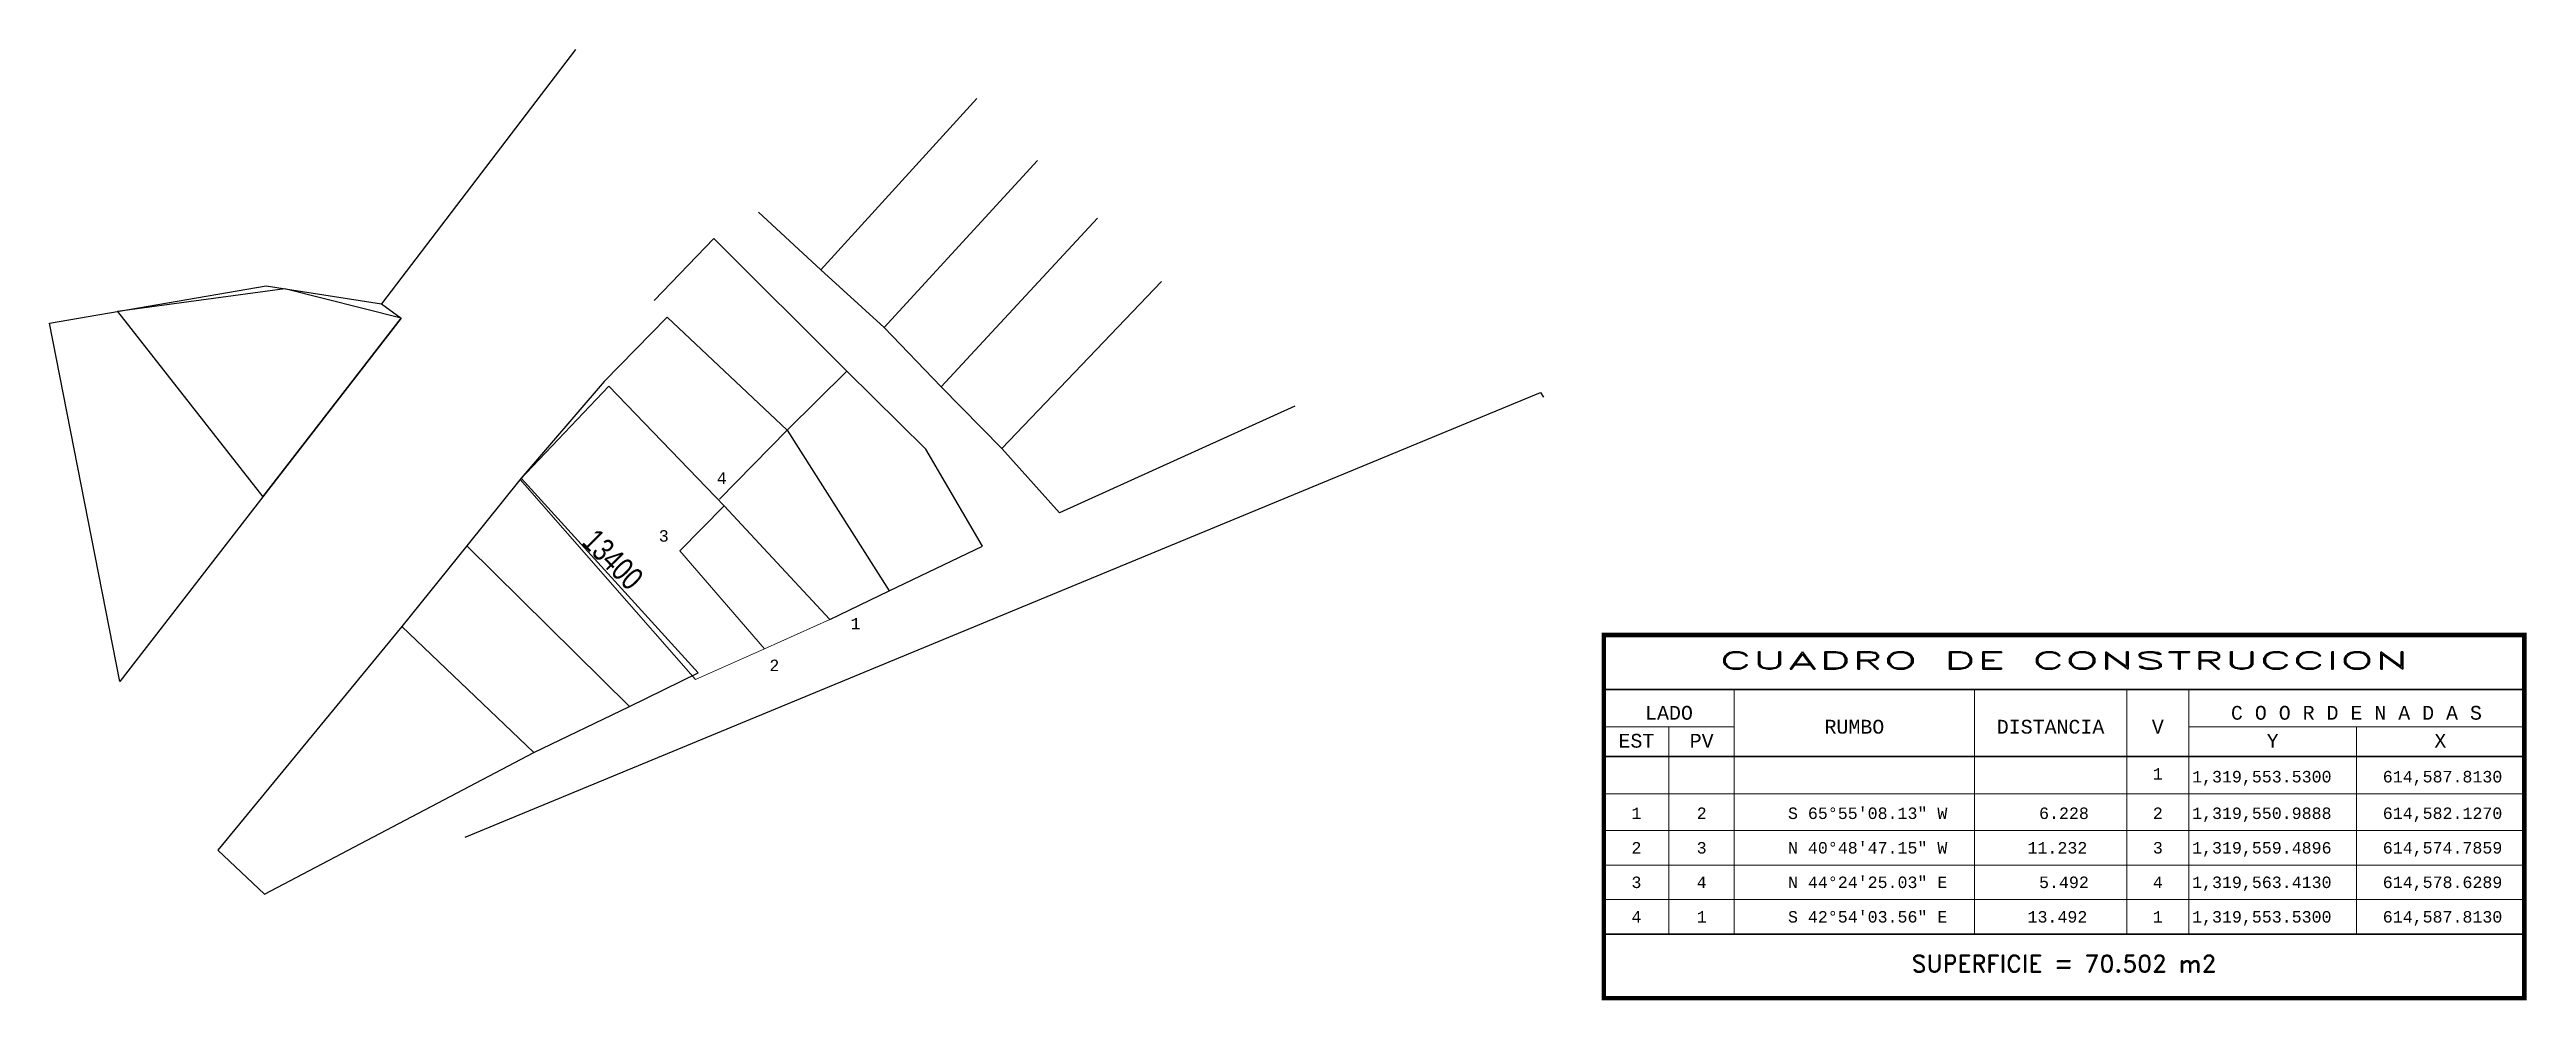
# Model space of a CAD drawing. Header units: millimetres. Extents: x 614520 to 16337354, y 1319520 to 9172060.
# Drawn here: x 614520 to 614735.3, y 1319520.4 to 1319603.1 of the extents above.
import ezdxf
from ezdxf.enums import TextEntityAlignment as Align

# ---------------------------------------------------------------- set-up
doc = ezdxf.new("R2010")
doc.units = ezdxf.units.MM
for name, color, linetype in [('2', 1, 'Continuous'), ('CVL_CUADCON', 1, 'Continuous'), ('CVL_CUADCON_LIN', 8, 'Continuous'), ('CVL_CUADCON_TIT', 1, 'Continuous'), ('CVL_CUADCON_TX', 2, 'Continuous'), ('CVL_PUNTO', 2, 'Continuous'), ('CVL_PUNTO_NUM', 2, 'Continuous')]:
    doc.layers.add(name, color=color, linetype=linetype)
doc.layers.add('Nivel 2', color=7, linetype='Continuous', lineweight=0)
doc.layers.add('Nivel 7', color=7, linetype='Continuous', lineweight=0)
doc.styles.add('HUECA1', font='HUECA1.shx')
doc.styles.add('MONOTXT4', font='MONOTXT4.shx')
doc.styles.add('Style-ENGINEERING', font='ENGINEERING.shx')

msp = doc.modelspace()

# ---------------------------------------------------------------- linework, layer by layer
at = {"layer": '2', "color": 1, "linetype": 'Continuous'}
msp.add_line((614565.72, 1319603.06), (614548.86, 1319580.96), dxfattribs=at)
for points in [[(614548.86, 1319580.96), (614550.55, 1319579.7), (614526.12, 1319548.15), (614520.01, 1319579.27), (614538.84, 1319582.52), (614548.86, 1319580.96)], [(614556.13, 1319534.6), (614649.58, 1319573.24), (614649.84, 1319572.84)]]:
    msp.add_lwpolyline(points, dxfattribs=at)
at = {"layer": 'CVL_CUADCON', "color": 1, "linetype": 'Continuous', "lineweight": 18, "const_width": 0.4, "flags": 128}
msp.add_lwpolyline([(614655.08, 1319552.19), (614735.06, 1319552.19), (614735.06, 1319520.62), (614655.08, 1319520.62)], close=True, dxfattribs=at)
at = {"layer": 'CVL_CUADCON', "color": 1, "linetype": 'Continuous', "lineweight": 18, "const_width": 0.15, "flags": 128}
for points in [[(614655.08, 1319547.44), (614735.06, 1319547.44)], [(614655.08, 1319541.62), (614735.06, 1319541.62)], [(614655.08, 1319526.19), (614735.06, 1319526.19)]]:
    msp.add_lwpolyline(points, dxfattribs=at)
at = {"layer": 'CVL_CUADCON_LIN', "color": 8, "linetype": 'Continuous', "lineweight": 18, "ltscale": 0.5}
for p, q in [((614666.41, 1319547.44), (614666.41, 1319526.19)), ((614687.28, 1319547.44), (614687.28, 1319526.19)), ((614700.53, 1319547.44), (614700.53, 1319526.19)), ((614705.91, 1319547.44), (614705.91, 1319526.19)), ((614655.08, 1319544.21), (614666.41, 1319544.21)), ((614660.74, 1319544.21), (614660.74, 1319526.19)), ((614705.91, 1319544.21), (614735.06, 1319544.21)), ((614720.48, 1319544.21), (614720.48, 1319526.19)), ((614655.08, 1319538.37), (614735.06, 1319538.37)), ((614655.08, 1319535.19), (614735.06, 1319535.19)), ((614655.08, 1319532.19), (614735.06, 1319532.19)), ((614655.08, 1319529.19), (614735.06, 1319529.19)), ((614655.08, 1319526.19), (614735.06, 1319526.19))]:
    msp.add_line(p, q, dxfattribs=at)
at = {"layer": 'CVL_CUADCON_LIN', "color": 6, "ltscale": 0.5, "flags": 128}
msp.add_lwpolyline([(614538.55, 1319564.2), (614550.55, 1319579.7), (614540.46, 1319582.27), (614525.9, 1319580.29)], close=True, dxfattribs=at)
at = {"layer": 'CVL_CUADCON_LIN', "color": 2, "ltscale": 0.5, "flags": 128}
msp.add_lwpolyline([(614550.55, 1319579.7), (614538.55, 1319564.2)], dxfattribs=at)
at = {"layer": 'CVL_CUADCON_TIT', "color": 2, "lineweight": 18, "ltscale": 0.5, "flags": 128}
msp.add_lwpolyline([(614578.63, 1319563.41), (614574.79, 1319559.49), (614582.13, 1319550.99), (614576.13, 1319548.31), (614560.91, 1319565.7), (614568.6, 1319573.8), (614578.63, 1319563.41)], dxfattribs=at)
at = {"layer": 'CVL_CUADCON_TIT', "color": 6, "lineweight": 18, "ltscale": 0.5, "flags": 128}
msp.add_lwpolyline([(614574.79, 1319559.49), (614578.63, 1319563.41), (614587.81, 1319553.53), (614582.13, 1319550.99), (614574.79, 1319559.49)], dxfattribs=at)
at = {"layer": 'CVL_PUNTO', "color": 2, "lineweight": 18, "ltscale": 0.5}
for p in [(614578.63, 1319563.41), (614574.79, 1319559.49), (614587.81, 1319553.53), (614582.13, 1319550.99)]:
    msp.add_point(p, dxfattribs=at)
at = {"layer": 'Nivel 2', "color": 1, "linetype": 'Continuous', "lineweight": -3, "flags": 128}
for points in [[(614565.72, 1319603.06), (614548.86, 1319580.96)], [(614565.72, 1319603.06), (614548.86, 1319580.96)], [(614548.86, 1319580.96), (614550.55, 1319579.7), (614526.12, 1319548.15), (614520.01, 1319579.27), (614538.84, 1319582.52), (614548.86, 1319580.96)], [(614548.86, 1319580.96), (614550.55, 1319579.7), (614526.12, 1319548.15), (614520.01, 1319579.27), (614538.84, 1319582.52), (614548.86, 1319580.96)], [(614556.13, 1319534.6), (614649.58, 1319573.24), (614649.84, 1319572.84)], [(614556.13, 1319534.6), (614649.58, 1319573.24), (614649.84, 1319572.84)]]:
    msp.add_lwpolyline(points, dxfattribs=at)
at = {"layer": 'Nivel 7', "color": 1, "linetype": 'Continuous', "lineweight": -3}
for p, q in [((614600.58, 1319598.79), (614587.04, 1319583.9)), ((614605.86, 1319593.42), (614592.54, 1319578.9)), ((614587.04, 1319583.9), (614581.61, 1319588.92)), ((614577.74, 1319586.65), (614572.54, 1319581.25)), ((614589.29, 1319575.1), (614577.74, 1319586.65)), ((614611.08, 1319588.4), (614597.49, 1319573.75)), ((614592.54, 1319578.9), (614587.04, 1319583.9)), ((614616.65, 1319582.9), (614602.77, 1319568.39)), ((614573.68, 1319579.79), (614568.21, 1319574.2)), ((614573.68, 1319579.79), (614584.11, 1319569.99)), ((614597.49, 1319573.75), (614592.54, 1319578.9)), ((614568.21, 1319574.2), (614561, 1319565.82)), ((614589.29, 1319575.1), (614584.11, 1319569.99)), ((614596.17, 1319568.32), (614589.29, 1319575.1)), ((614602.77, 1319568.39), (614597.49, 1319573.75)), ((614628.23, 1319572.08), (614607.76, 1319562.79)), ((614584.11, 1319569.99), (614578.24, 1319563.98)), ((614584.11, 1319569.99), (614592.97, 1319556.03)), ((614601.09, 1319559.89), (614596.17, 1319568.32)), ((614607.76, 1319562.79), (614602.77, 1319568.39)), ((614561, 1319565.82), (614556.27, 1319559.92)), ((614576.37, 1319548.88), (614561, 1319565.82)), ((614556.27, 1319559.92), (614550.63, 1319552.91)), ((614556.27, 1319559.92), (614570.42, 1319545.96)), ((614592.97, 1319556.03), (614601.09, 1319559.89)), ((614587.81, 1319553.53), (614592.97, 1319556.03)), ((614550.63, 1319552.91), (614534.64, 1319533.49)), ((614562.08, 1319541.96), (614550.63, 1319552.91)), ((614570.42, 1319545.96), (614576.37, 1319548.88)), ((614562.08, 1319541.96), (614570.42, 1319545.96)), ((614538.68, 1319529.65), (614562.08, 1319541.96)), ((614534.64, 1319533.49), (614538.68, 1319529.65))]:
    msp.add_line(p, q, dxfattribs=at)

# ---------------------------------------------------------------- texts
at = {"layer": 'CVL_CUADCON_TIT', "color": 1, "lineweight": 18, "ltscale": 0.5, "style": 'HUECA1', "width": 1.758658}
msp.add_text('CUADRO DE CONSTRUCCION', height=1.5, dxfattribs=at).set_placement((614665.08, 1319549.22), (614725.06, 1319549.22), align=Align.FIT)
at = {"layer": 'CVL_CUADCON_TIT', "color": 1, "lineweight": 18, "ltscale": 0.5, "style": 'MONOTXT4'}
for s, p in [('LADO', (614660.74, 1319544.82)), ('C O O R D E N A D A S', (614720.48, 1319544.82)), ('EST', (614657.91, 1319542.39)), ('PV', (614663.58, 1319542.39)), ('Y', (614713.2, 1319542.39)), ('X', (614727.77, 1319542.39))]:
    msp.add_text(s, height=1.2, dxfattribs=at).set_placement(p, align=Align.CENTER)
at = {"layer": 'CVL_CUADCON_TIT', "color": 1, "lineweight": 18, "ltscale": 0.5}
for s, height, style, p in [('RUMBO', 1.2, 'MONOTXT4', (614676.85, 1319544.21)), ('DISTANCIA', 1.2, 'MONOTXT4', (614693.9, 1319544.21)), ('V', 1.2, 'MONOTXT4', (614703.22, 1319544.21)), ('SUPERFICIE = 70.502 m2', 1.5, 'HUECA1', (614695.07, 1319523.62))]:
    msp.add_text(s, height=height, dxfattribs=dict(at, style=style)).set_placement(p, align=Align.MIDDLE)
at = {"layer": 'CVL_CUADCON_TX', "color": 2, "lineweight": 18, "ltscale": 0.5, "style": 'MONOTXT4'}
for s, p in [('1', (614703.22, 1319539.62)), ('1', (614657.91, 1319536.19)), ('2', (614663.58, 1319536.19)), ('2', (614703.22, 1319536.19)), ('2', (614657.91, 1319533.19)), ('3', (614663.58, 1319533.19)), ('3', (614703.22, 1319533.19)), ('3', (614657.91, 1319530.19)), ('4', (614663.58, 1319530.19)), ('4', (614703.22, 1319530.19)), ('4', (614657.91, 1319527.19)), ('1', (614663.58, 1319527.19)), ('1', (614703.22, 1319527.19))]:
    msp.add_text(s, height=1, dxfattribs=at).set_placement(p, align=Align.CENTER)
for s, p in [('1,319,553.5300', (614706.2, 1319539.37)), ('614,587.8130', (614722.77, 1319539.37)), ('S 65%%d55\'08.13" W', (614671.08, 1319536.19)), ('6.228', (614692.9, 1319536.19)), ('1,319,550.9888', (614706.2, 1319536.19)), ('614,582.1270', (614722.77, 1319536.19)), ('N 40%%d48\'47.15" W', (614671.08, 1319533.19)), ('11.232', (614691.9, 1319533.19)), ('1,319,559.4896', (614706.2, 1319533.19)), ('614,574.7859', (614722.77, 1319533.19)), ('N 44%%d24\'25.03" E', (614671.08, 1319530.19)), ('5.492', (614692.9, 1319530.19)), ('1,319,563.4130', (614706.2, 1319530.19)), ('614,578.6289', (614722.77, 1319530.19)), ('S 42%%d54\'03.56" E', (614671.08, 1319527.19)), ('13.492', (614691.9, 1319527.19)), ('1,319,553.5300', (614706.2, 1319527.19)), ('614,587.8130', (614722.77, 1319527.19))]:
    msp.add_text(s, height=1, dxfattribs=at).set_placement(p)
at = {"layer": 'CVL_PUNTO_NUM', "color": 2, "lineweight": 18, "ltscale": 0.5, "style": 'MONOTXT4'}
for s, p in [('4', (614577.99, 1319565.31)), ('3', (614572.95, 1319560.29)), ('1', (614589.62, 1319552.67)), ('2', (614582.56, 1319549.04))]:
    msp.add_text(s, height=1, dxfattribs=at).set_placement(p)
at = {"layer": 'Nivel 7', "color": 7, "linetype": 'Continuous', "lineweight": -3, "style": 'Style-ENGINEERING', "width": 0.800002}
msp.add_text('13400', height=2, rotation=314.7418, dxfattribs=at).set_placement((614568.97, 1319558.75), align=Align.MIDDLE_CENTER)

doc.saveas('drawing.dxf')
